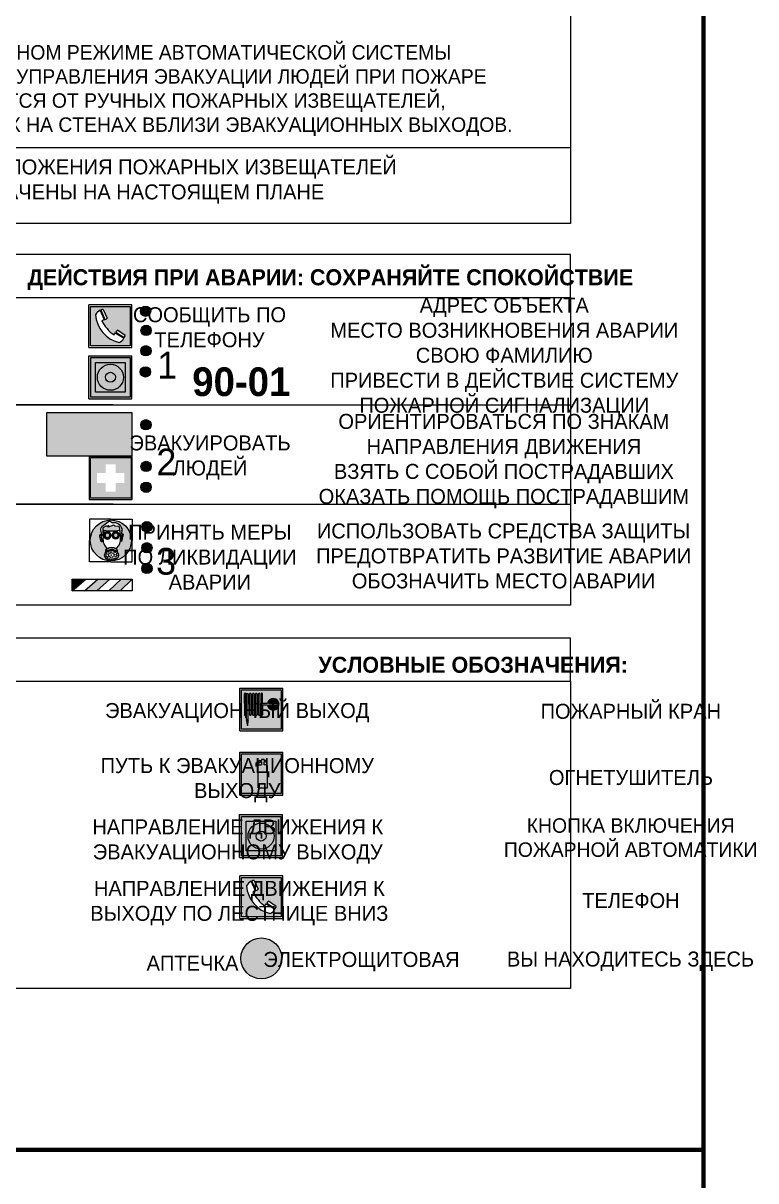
# Model space of a CAD drawing. Header units: millimetres. Extents: x 13114 to 67229, y 22859 to 38520.
# Drawn here: x 27773.2 to 27910, y 31679.9 to 31896.1 of the extents above; entities that cross this region are included whole.
import ezdxf

# ---------------------------------------------------------------- set-up
doc = ezdxf.new("R2010")
doc.units = ezdxf.units.MM
doc.styles.add('обычный', font='arial.ttf')

# ---------------------------------------------------------------- blocks, each defined once
blk = doc.blocks.new('A$C38D26F80')
h = blk.add_hatch(color=5)
h.dxf.hatch_style = 1
h.paths.add_polyline_path([(-8.77, -4.48, 1), (-0.19, -4.48, 1)])
h.paths.add_polyline_path([(-6.75, -3.58), (-6.75, -3.31), (-6.62, -3.22), (-6.5, -3.22), (-6.42, -3.3), (-6.39, -3.28), (-6.59, -2.23), (-6.59, -2.01), (-6.38, -1.58), (-4.76, -0.4), (-4.13, -0.79, -0.362848), (-2.1, -2.1, -0.201049), (-2.17, -2.48, 0.085434), (-2.26, -3.13), (-1.9, -3.16), (-2.25, -4.7), (-2.4, -4.59), (-2.43, -4.34), (-2.36, -4.34), (-2.14, -3.34), (-2.47, -3.42), (-2.58, -1.95), (-2.77, -1.58), (-3.58, -1.52), (-3.92, -1.26), (-5.05, -1.73), (-4.87, -1.39), (-5.41, -1.6), (-5.41, -1.46), (-6.13, -1.87), (-6.18, -3.5), (-6.56, -3.47), (-6.37, -4.59), (-6.16, -4.43), (-6.16, -4.66), (-6.36, -4.79), (-6.37, -4.8), (-6.51, -4.76)], flags=16)
h.paths.add_polyline_path([(-6.51, -4.76), (-6.36, -4.79), (-6.37, -4.8)], flags=0)
h.paths.add_polyline_path([(-5.92, -2.34, 0.089508), (-2.67, -2.35), (-2.48, -3.88, -0.268602), (-3.4, -6.18, 0.262449), (-5.2, -6.18, -0.268602), (-6.11, -3.88)], flags=16)
edge = h.paths.add_edge_path(flags=16)
edge.add_ellipse((-5.19, -3.41), major_axis=(0, 0.842), ratio=0.848992, start_angle=0, end_angle=360)
edge = h.paths.add_edge_path(flags=0)
edge.add_ellipse((-5.19, -3.39), major_axis=(0, 0.665), ratio=0.853798, start_angle=0, end_angle=360)
edge = h.paths.add_edge_path(flags=0)
edge.add_ellipse((-5.19, -3.4), major_axis=(0, 0.528), ratio=0.864094, start_angle=0, end_angle=360)
edge = h.paths.add_edge_path(flags=16)
edge.add_ellipse((-3.47, -3.4), major_axis=(0, 0.842), ratio=0.848992, start_angle=0, end_angle=360)
h.paths.add_polyline_path([(-3.13, -6.45), (-3.13, -6.84, 0.383174), (-5.57, -6.85), (-5.57, -6.49, -0.369952)], flags=16)
edge = h.paths.add_edge_path(flags=0)
edge.add_ellipse((-3.47, -3.39), major_axis=(0, 0.665), ratio=0.853798, start_angle=0, end_angle=360)
edge = h.paths.add_edge_path(flags=0)
edge.add_ellipse((-3.47, -3.4), major_axis=(0, 0.528), ratio=0.864094, start_angle=0, end_angle=360)
edge = h.paths.add_edge_path(flags=16)
edge.add_ellipse((-4.34, -7.57), major_axis=(-1.48, 0), ratio=0.744955, start_angle=0, end_angle=360)
h.paths.add_polyline_path([(-5.01, -6.85, -1), (-5.15, -6.85, -1)], flags=0)
h.paths.add_polyline_path([(-5.33, -7.14, -1), (-5.47, -7.14, -1)], flags=0)
h.paths.add_polyline_path([(-4.61, -6.71, -1), (-4.74, -6.71, -1)], flags=16)
h.paths.add_polyline_path([(-5.43, -7.51, -1), (-5.57, -7.51, -1)], flags=0)
h.paths.add_polyline_path([(-4.26, -6.67, -1), (-4.4, -6.67, -1)], flags=16)
h.paths.add_polyline_path([(-4.74, -7.14, -1), (-4.88, -7.14, -1)], flags=0)
h.paths.add_polyline_path([(-4.93, -7.43, -1), (-5.07, -7.43, -1)], flags=0)
h.paths.add_polyline_path([(-4.41, -7.07, -1), (-4.54, -7.07, -1)], flags=0)
h.paths.add_polyline_path([(-5.33, -7.87, -1), (-5.46, -7.87, -1)], flags=0)
h.paths.add_polyline_path([(-3.8, -6.71, -1), (-3.94, -6.71, -1)], flags=16)
h.paths.add_polyline_path([(-4.85, -7.78, -1), (-4.98, -7.78, -1)], flags=0)
h.paths.add_polyline_path([(-3.96, -7.14, -1), (-4.1, -7.14, -1)], flags=0)
h.paths.add_polyline_path([(-4.33, -7.53, -1), (-4.47, -7.53, -1)], flags=0)
h.paths.add_polyline_path([(-5.09, -8.12, -1), (-5.23, -8.12, -1)], flags=0)
h.paths.add_polyline_path([(-3.5, -6.94, -1), (-3.64, -6.94, -1)], flags=0)
h.paths.add_polyline_path([(-4.54, -7.97, -1), (-4.68, -7.97, -1)], flags=0)
h.paths.add_polyline_path([(-3.66, -7.39, -1), (-3.8, -7.39, -1)], flags=0)
h.paths.add_polyline_path([(-4.73, -8.35, -1), (-4.86, -8.35, -1)], flags=0)
h.paths.add_polyline_path([(-4.09, -7.96, -1), (-4.23, -7.96, -1)], flags=0)
h.paths.add_polyline_path([(-3.77, -7.74, -1), (-3.91, -7.74, -1)], flags=0)
h.paths.add_polyline_path([(-3.22, -7.27, -1), (-3.35, -7.27, -1)], flags=0)
h.paths.add_polyline_path([(-4.34, -8.4, -1), (-4.47, -8.4, -1)], flags=0)
h.paths.add_polyline_path([(-3.16, -7.61, -1), (-3.3, -7.61, -1)], flags=0)
h.paths.add_polyline_path([(-3.9, -8.35, -1), (-4.04, -8.35, -1)], flags=0)
h.paths.add_polyline_path([(-3.32, -7.91, -1), (-3.46, -7.91, -1)], flags=0)
h.paths.add_polyline_path([(-3.55, -8.23, -1), (-3.69, -8.23, -1)], flags=0)
at = {"color": 5, "lineweight": 5}
for p, q in [((-4.48, 0), (-8.96, 0)), ((-8.96, 0), (-8.96, -4.48)), ((-4.48, 0), (0, 0)), ((0, 0), (0, -4.48)), ((-6.59, -2.01), (-6.38, -1.58)), ((-6.59, -2.23), (-6.59, -2.01)), ((-6.39, -3.28), (-6.59, -2.23)), ((-6.38, -1.58), (-4.76, -0.4)), ((-6.13, -1.87), (-6.18, -3.5)), ((-5.41, -1.46), (-6.13, -1.87)), ((-5.92, -2.34), (-6.11, -3.88)), ((-4.87, -1.39), (-5.41, -1.6)), ((-5.41, -1.6), (-5.41, -1.46)), ((-3.92, -1.26), (-5.05, -1.73)), ((-5.05, -1.73), (-4.87, -1.39)), ((-4.76, -0.4), (-4.13, -0.79)), ((-3.58, -1.52), (-3.92, -1.26)), ((-2.77, -1.58), (-3.58, -1.52)), ((-2.58, -1.95), (-2.77, -1.58)), ((-2.67, -2.34), (-2.48, -3.88)), ((-2.47, -3.42), (-2.58, -1.95)), ((-8.96, -8.96), (-8.96, -4.48)), ((-6.75, -3.31), (-6.62, -3.22)), ((-6.75, -3.58), (-6.75, -3.31)), ((-6.51, -4.76), (-6.75, -3.58)), ((-6.62, -3.22), (-6.5, -3.22)), ((-6.18, -3.5), (-6.56, -3.47)), ((-6.56, -3.47), (-6.37, -4.59)), ((-6.37, -4.8), (-6.51, -4.76)), ((-6.5, -3.22), (-6.42, -3.3)), ((-6.42, -3.3), (-6.39, -3.28)), ((-6.37, -4.59), (-6.16, -4.43)), ((-6.16, -4.66), (-6.37, -4.8)), ((-6.16, -4.43), (-6.16, -4.66)), ((-2.14, -3.34), (-2.47, -3.42)), ((-2.43, -4.34), (-2.4, -4.59)), ((-2.43, -4.34), (-2.36, -4.34)), ((-2.4, -4.59), (-2.25, -4.7)), ((-2.36, -4.34), (-2.14, -3.34)), ((-1.9, -3.16), (-2.26, -3.13)), ((-2.25, -4.7), (-1.9, -3.16)), ((0, -8.96), (0, -4.48)), ((-5.57, -6.49), (-5.57, -6.85)), ((-3.13, -6.45), (-3.13, -6.84)), ((-4.48, -8.96), (-8.96, -8.96)), ((-4.48, -8.96), (0, -8.96))]:
    blk.add_line(p, q, dxfattribs=at)
at = {"color": 5}
for p, q in [((-6.59, -2.01), (-6.38, -1.58)), ((-6.59, -2.23), (-6.59, -2.01)), ((-6.39, -3.28), (-6.59, -2.23)), ((-6.38, -1.58), (-4.76, -0.4)), ((-6.13, -1.87), (-6.18, -3.5)), ((-5.41, -1.46), (-6.13, -1.87)), ((-4.87, -1.39), (-5.41, -1.6)), ((-5.41, -1.6), (-5.41, -1.46)), ((-3.92, -1.26), (-5.05, -1.73)), ((-5.05, -1.73), (-4.87, -1.39)), ((-4.76, -0.4), (-4.13, -0.79)), ((-3.58, -1.52), (-3.92, -1.26)), ((-2.77, -1.58), (-3.58, -1.52)), ((-2.58, -1.95), (-2.77, -1.58)), ((-2.47, -3.42), (-2.58, -1.95)), ((-6.75, -3.31), (-6.62, -3.22)), ((-6.75, -3.58), (-6.75, -3.31)), ((-6.51, -4.76), (-6.75, -3.58)), ((-6.62, -3.22), (-6.5, -3.22)), ((-6.18, -3.5), (-6.56, -3.47)), ((-6.56, -3.47), (-6.37, -4.59)), ((-6.37, -4.8), (-6.51, -4.76)), ((-6.36, -4.79), (-6.51, -4.76)), ((-6.5, -3.22), (-6.42, -3.3)), ((-6.42, -3.3), (-6.39, -3.28)), ((-6.37, -4.59), (-6.16, -4.43)), ((-6.16, -4.66), (-6.37, -4.8)), ((-6.16, -4.66), (-6.36, -4.79)), ((-6.16, -4.43), (-6.16, -4.66)), ((-2.14, -3.34), (-2.47, -3.42)), ((-2.4, -4.59), (-2.43, -4.34)), ((-2.43, -4.34), (-2.36, -4.34)), ((-2.25, -4.7), (-2.4, -4.59)), ((-2.36, -4.34), (-2.14, -3.34)), ((-2.26, -3.13), (-1.9, -3.16)), ((-1.9, -3.16), (-2.25, -4.7))]:
    blk.add_line(p, q, dxfattribs=at)
at = {"color": 5, "lineweight": 5}
for centre, radius in [((-4.48, -4.48), 4.29), ((-5.4, -7.14), 0.0678), ((-5.08, -6.85), 0.0678), ((-4.81, -7.14), 0.0678), ((-4.67, -6.71), 0.0678), ((-4.47, -7.07), 0.0678), ((-4.33, -6.67), 0.0678), ((-4.03, -7.14), 0.0678), ((-3.87, -6.71), 0.0678), ((-3.57, -6.94), 0.0678), ((-3.28, -7.27), 0.0678), ((-5.5, -7.51), 0.0678), ((-5.4, -7.87), 0.0678), ((-5.16, -8.12), 0.0678), ((-5, -7.43), 0.0678), ((-4.91, -7.78), 0.0678), ((-4.79, -8.35), 0.0678), ((-4.61, -7.97), 0.0678), ((-4.4, -7.53), 0.0678), ((-4.4, -8.4), 0.0678), ((-4.16, -7.96), 0.0678), ((-3.97, -8.35), 0.0678), ((-3.84, -7.74), 0.0678), ((-3.73, -7.39), 0.0678), ((-3.62, -8.23), 0.0678), ((-3.39, -7.91), 0.0678), ((-3.23, -7.61), 0.0678)]:
    blk.add_circle(centre, radius, dxfattribs=at)
for centre, radius, start, end in [((-4.28, 6.66), 9.15, 259.6987, 280.1569), ((-2.6, -2.2), 0.513, 326.4781, 11.7739), ((-3.66, -4.24), 2.47, 171.573, 231.7124), ((-4.93, -4.24), 2.47, 308.2876, 8.427), ((-0.47, -3.05), 1.79, 161.5846, 182.4584), ((-4.33, -7.88), 1.87, 50.358, 131.5662), ((-4.34, -8.2), 1.82, 48.4943, 132.3565), ((-4.3, -7.78), 1.83, 60.5889, 119.4111)]:
    blk.add_arc(centre, radius, start, end, dxfattribs=at)
at = {"color": 5}
for centre, radius, start, end in [((-3.89, -2.66), 1.88, 17.387, 97.1599), ((-2.6, -2.2), 0.511, 326.3906, 11.8614), ((-0.35, -3.07), 1.91, 162.2553, 181.7878)]:
    blk.add_arc(centre, radius, start, end, dxfattribs=at)
at = {"color": 5, "lineweight": 5}
for centre, major_axis, ratio in [((-5.19, -3.41), (0, 0.842), 0.848992), ((-5.19, -3.39), (0, 0.665), 0.853798), ((-5.19, -3.4), (0, 0.528), 0.864094), ((-3.47, -3.4), (0, 0.842), 0.848992), ((-3.47, -3.39), (0, 0.665), 0.853798), ((-3.47, -3.4), (0, 0.528), 0.864094), ((-4.34, -7.57), (-1.48, 0), 0.744955)]:
    blk.add_ellipse(centre, major_axis=major_axis, ratio=ratio, dxfattribs=at)
blk = doc.blocks.new('A$C47DD6509')
at = {"lineweight": 5}
for points in [[(-8.69, 0), (-11.19, 0), (-11.19, -2.22)], [(-4.22, 0), (-6.45, 0), (-8.91, -2.22), (-6.61, -2.22)], [(0, 0), (-2.09, 0), (-4.36, -2.22), (-2.29, -2.22)]]:
    blk.add_hatch(color=242, dxfattribs=at).paths.add_polyline_path(points)
at = {"color": 242, "lineweight": 5}
for p, q in [((-11.19, -2.22), (-8.69, 0)), ((-11.19, -2.22), (-11.19, 0)), ((-11.19, 0), (-8.69, 0)), ((-11.19, 0), (0, 0)), ((-8.91, -2.22), (-6.45, 0)), ((-6.61, -2.22), (-4.22, 0)), ((-4.36, -2.22), (-2.09, 0)), ((-2.29, -2.22), (0, 0)), ((0, 0), (0, -2.22)), ((0, -2.22), (-11.19, -2.22))]:
    blk.add_line(p, q, dxfattribs=at)
blk = doc.blocks.new('A$C32E8229D')
at = {"true_color": 0xffffff}
blk.add_hatch(color=7, dxfattribs=at).paths.add_polyline_path([(0, 0), (0, -8), (16, -8), (16, 0)])
h = blk.add_hatch(color=126)
h.paths.add_polyline_path([(0.2, -0.2), (15.8, -0.2), (15.8, -7.8), (0.2, -7.8)])
h.paths.add_polyline_path([(13.49, -2.05), (12.08, -2.05), (11.37, -2.63, 0.162397), (11.29, -2.84), (11.29, -3.63), (10.35, -3.63), (10.35, -4.05), (11.68, -4.05), (11.68, -3.48), (12.26, -4.28), (11.29, -5.1), (11.29, -6.78), (11.85, -6.78), (11.85, -5.44), (12.8, -4.64), (12.8, -5.94), (14.46, -5.94), (14.46, -5.39), (13.45, -5.39), (13.45, -3.97), (12.46, -2.59), (13.15, -2.59), (13.69, -3.34), (14.18, -3)], flags=16)
h.paths.add_polyline_path([(10.74, -1.82, 1), (11.8, -1.82, 1)], flags=16)
h.paths.add_polyline_path([(9.39, -3.59), (5.99, -3.59), (6.56, -3.03), (5.91, -3.03), (5.1, -3.83), (5.91, -4.64), (6.56, -4.64), (5.99, -4.09), (9.39, -4.09)], flags=16)
h.paths.add_polyline_path([(4.29, -1.08), (1.72, -1.08), (1.72, -6.6), (4.29, -6.6)], flags=16)
at = {"color": 126}
blk.add_lwpolyline([(16, -8), (0, -8), (0, 0), (16, 0)], close=True, dxfattribs=at)
blk = doc.blocks.new('A$C18900ED3')
h = blk.add_hatch(color=126)
h.paths.add_polyline_path([(-0.18, -0.18), (-7.02, -0.18), (-7.02, -7.02), (-0.18, -7.02)])
h.paths.add_polyline_path([(-5.89, -4.46), (-5.89, -2.77), (-4.46, -2.77), (-4.46, -1.31), (-2.77, -1.31), (-2.77, -2.77), (-1.33, -2.77), (-1.33, -4.46), (-2.77, -4.46), (-2.77, -5.89), (-4.46, -5.89), (-4.46, -4.46)], flags=16)
at = {"color": 126}
for p, q in [((-7.2, 0), (-7.2, -7.2)), ((0, 0), (-7.2, 0)), ((0, -7.2), (0, 0)), ((-7.02, -7.02), (-7.02, -0.18)), ((-7.02, -0.18), (-0.18, -0.18)), ((-0.18, -0.18), (-0.18, -7.02)), ((-7.2, -7.2), (0, -7.2)), ((-0.18, -7.02), (-7.02, -7.02))]:
    blk.add_line(p, q, dxfattribs=at)
blk = doc.blocks.new('A$C456E1F9C')
at = {"lineweight": 5}
h = blk.add_hatch(color=242, dxfattribs=at)
h.paths.add_polyline_path([(0.51, -1.47), (0.51, -13.26), (12.29, -13.26), (12.29, -1.47)])
h.paths.add_polyline_path([(5.42, -4.95, -0.254479), (4.78, -5.4), (3.52, -2.53, -0.209735), (4.23, -2.4)], flags=16)
h.paths.add_polyline_path([(8.53, -8.6), (10.87, -10.17), (10.54, -10.76), (8.03, -9.13, -0.192251)], flags=16)
h.paths.add_polyline_path([(4.61, -5.49, 0.005518), (3.87, -5.72, 0.128647), (7.49, -10.01, 0.00809), (7.83, -9.33), (10.47, -10.97, -0.16736), (8.99, -12.25, -0.327862), (1.95, -3.95, -0.166952), (3.36, -2.62)], flags=16)
at = {"color": 242, "lineweight": 5}
for p, q in [((0, -13.77), (0, -0.97)), ((12.8, -0.97), (0, -0.97)), ((4.61, -5.49), (3.36, -2.62)), ((3.52, -2.53), (4.78, -5.4)), ((4.23, -2.4), (5.42, -4.95)), ((12.8, -13.77), (12.8, -0.97)), ((7.83, -9.33), (10.47, -10.97)), ((8.03, -9.13), (10.54, -10.76)), ((10.81, -10.12), (8.53, -8.6)), ((10.54, -10.76), (10.8, -10.3)), ((10.8, -10.3), (10.81, -10.12)), ((0, -13.77), (12.8, -13.77))]:
    blk.add_line(p, q, dxfattribs=at)
blk.add_lwpolyline([(0.51, -1.47), (12.29, -1.47), (12.29, -13.26), (0.51, -13.26)], close=True, dxfattribs=at)
for centre, radius, start, end in [((4.59, -5.34), 2.99, 114.2845, 152.1974), ((4.02, -3.27), 0.891, 76.3284, 123.7092), ((11.12, -3.31), 9.19, 183.9915, 256.6009), ((14.98, -39.1), 35.17, 107.1487, 108.4135), ((13.86, -0.94), 11.08, 205.5536, 234.8762), ((4.68, -4.59), 0.824, 276.9621, 334.0723), ((-13.31, 0.8), 23.44, 332.5487, 334.4027), ((8.94, -9.5), 0.989, 114.4092, 157.9388), ((7.87, -9.46), 3, 291.9291, 329.9329)]:
    blk.add_arc(centre, radius, start, end, dxfattribs=at)
blk = doc.blocks.new('A$C54414219')
at = {"true_color": 0xffffff}
h = blk.add_hatch(color=7, dxfattribs=at)
h.paths.add_polyline_path([(2.39, -9.45), (2.39, -18.3), (11.23, -18.3), (11.23, -9.45)], flags=0)
h.paths.add_polyline_path([(10.71, -13.87, -1), (2.92, -13.87, -1)], flags=0)
h.paths.add_polyline_path([(8.3, -13.87, -1), (5.33, -13.87, -1)], flags=0)
h.paths.add_polyline_path([(0.41, -7.47), (0.41, -20.27), (13.21, -20.27), (13.21, -7.47)])
h.paths.add_polyline_path([(0.92, -19.77), (12.71, -19.77), (12.71, -7.98), (0.92, -7.98)], flags=16)
h.paths.add_polyline_path([(11.23, -9.45), (11.23, -18.3), (2.39, -18.3), (2.39, -9.45)], flags=0)
at = {"lineweight": 5}
h = blk.add_hatch(color=242, dxfattribs=at)
h.paths.add_polyline_path([(12.71, -7.98), (0.92, -7.98), (0.92, -19.77), (12.71, -19.77)])
h.paths.add_polyline_path([(11.23, -18.3), (2.39, -18.3), (2.39, -9.45), (11.23, -9.45)], flags=16)
h.paths.add_polyline_path([(10.71, -13.87, -1), (2.92, -13.87, -1)], flags=0)
h.paths.add_polyline_path([(8.3, -13.87, -1), (5.33, -13.87, -1)], flags=0)
at = {"true_color": 0xffffff}
h = blk.add_hatch(color=7, dxfattribs=at)
h.paths.add_polyline_path([(2.39, -9.45), (2.39, -18.3), (11.23, -18.3), (11.23, -9.45)])
h.paths.add_polyline_path([(10.71, -13.87, -1), (2.92, -13.87, -1)], flags=16)
h.paths.add_polyline_path([(8.3, -13.87, -1), (5.33, -13.87, -1)], flags=0)
at = {"lineweight": 5}
h = blk.add_hatch(color=242, dxfattribs=at)
h.paths.add_polyline_path([(2.92, -13.87, 1), (10.71, -13.87, 1)])
h.paths.add_polyline_path([(8.3, -13.87, -1), (5.33, -13.87, -1)], flags=16)
at = {"color": 242, "lineweight": 5}
for p, q in [((0.41, -20.27), (0.41, -7.47)), ((0.41, -7.47), (13.21, -7.47)), ((0.41, -7.47), (13.21, -7.47)), ((13.21, -20.27), (13.21, -7.47)), ((0.41, -20.27), (13.21, -20.27))]:
    blk.add_line(p, q, dxfattribs=at)
for points in [[(0.92, -7.98), (12.71, -7.98), (12.71, -19.77), (0.92, -19.77)], [(2.39, -9.45), (11.23, -9.45), (11.23, -18.3), (2.39, -18.3)]]:
    blk.add_lwpolyline(points, close=True, dxfattribs=at)
for radius in [3.89, 1.49]:
    blk.add_circle((6.81, -13.87), radius, dxfattribs=at)
blk = doc.blocks.new('A$C37112FD5')
at = {"true_color": 0xf5f5ff}
h = blk.add_hatch(color=7, dxfattribs=at)
h.dxf.hatch_style = 1
h.paths.add_polyline_path([(12.8, -7.4), (0, -7.4), (0, -20.2), (12.8, -20.2)])
h.paths.add_polyline_path([(12.29, -7.91), (12.29, -19.69), (0.51, -19.69), (0.51, -7.91)], flags=16)
h.paths.add_polyline_path([(4.98, -9.04, -0.42597), (5.17, -9.22), (5.17, -12.25), (5.17, -15.29, -0.432244), (4.98, -15.47), (4.83, -15.47, -0.42597), (4.64, -15.29), (4.64, -12.25), (4.64, -9.22, -0.432244), (4.83, -9.04)], flags=0)
h.paths.add_polyline_path([(4.28, -9.22), (4.28, -12.25), (4.28, -15.29, -0.432244), (4.09, -15.47), (3.94, -15.47, -0.42597), (3.75, -15.29), (3.75, -12.25), (3.75, -9.22, -0.432244), (3.94, -9.04), (4.09, -9.04, -0.42597)], flags=0)
h.paths.add_polyline_path([(5.72, -9.04), (5.87, -9.04, -0.42597), (6.06, -9.22), (6.06, -12.25), (6.06, -15.29, -0.432244), (5.87, -15.47), (5.72, -15.47, -0.42597), (5.53, -15.29), (5.53, -12.25), (5.53, -9.22, -0.432244)], flags=0)
h.paths.add_polyline_path([(6.42, -8.9), (6.5, -8.9, -0.42597), (6.69, -9.08), (6.69, -12.03), (8.21, -12.03, -15.824349), (8.21, -12.47), (6.69, -12.47), (6.69, -15.42, -0.432244), (6.5, -15.6), (6.42, -15.6)], flags=0)
h.paths.add_polyline_path([(3.39, -9.22), (3.39, -12.25), (3.39, -15.29, -0.432244), (3.2, -15.47), (3.05, -15.47, -0.42597), (2.85, -15.29), (2.85, -12.25), (2.85, -9.22, -0.432244), (3.05, -9.04), (3.2, -9.04, -0.42597)], flags=0)
h.paths.add_polyline_path([(2.5, -9.22), (2.5, -16.71), (1.96, -16.71), (1.96, -9.22, -0.432244), (2.15, -9.04), (2.31, -9.04, -0.42597)], flags=0)
h.paths.add_polyline_path([(1.61, -8.9), (1.61, -15.6), (1.57, -15.6, -0.42597), (1.37, -15.42), (1.37, -12.03), (1.37, -9.09, -0.432244), (1.57, -8.9)], flags=0)
h.paths.add_polyline_path([(9.76, -10.81), (9.76, -12.03), (8.49, -12.03, -0.336371)], flags=0)
h.paths.add_polyline_path([(8.49, -12.47), (9.76, -12.47), (9.76, -13.7, -0.336371)], flags=0)
h.paths.add_polyline_path([(10.11, -10.81, -0.336371), (11.38, -12.03), (10.11, -12.03)], flags=0)
h.paths.add_polyline_path([(10.11, -12.47), (11.38, -12.47, -0.336371), (10.11, -13.7)], flags=0)
h.paths.add_polyline_path([(2.5, -16.84), (2.5, -17.05), (1.97, -17.05), (1.97, -16.84)], flags=0)
h.paths.add_polyline_path([(2.5, -17.24, -0.033778), (2.24, -18.6, -0.033778), (1.97, -17.24)], flags=0)
h = blk.add_hatch(color=242)
h.dxf.hatch_style = 1
h.paths.add_polyline_path([(12.29, -7.91), (0.51, -7.91), (0.51, -19.69), (12.29, -19.69)])
h.paths.add_polyline_path([(6.42, -15.6), (6.42, -8.9), (6.5, -8.9, -0.42597), (6.69, -9.08), (6.69, -12.03), (8.21, -12.03, -15.824349), (8.21, -12.47), (6.69, -12.47), (6.69, -15.42, -0.432244), (6.5, -15.6)], flags=16)
h.paths.add_polyline_path([(5.87, -15.47), (5.72, -15.47, -0.42597), (5.53, -15.29), (5.53, -12.25), (5.53, -9.22, -0.432244), (5.72, -9.04), (5.87, -9.04, -0.42597), (6.06, -9.22), (6.06, -12.25), (6.06, -15.29, -0.432244)], flags=16)
h.paths.add_polyline_path([(4.98, -15.47), (4.83, -15.47, -0.42597), (4.64, -15.29), (4.64, -12.25), (4.64, -9.22, -0.432244), (4.83, -9.04), (4.98, -9.04, -0.42597), (5.17, -9.22), (5.17, -12.25), (5.17, -15.29, -0.432244)], flags=16)
h.paths.add_polyline_path([(4.09, -15.47), (3.94, -15.47, -0.42597), (3.75, -15.29), (3.75, -12.25), (3.75, -9.22, -0.432244), (3.94, -9.04), (4.09, -9.04, -0.42597), (4.28, -9.22), (4.28, -12.25), (4.28, -15.29, -0.432244)], flags=16)
h.paths.add_polyline_path([(3.2, -15.47), (3.05, -15.47, -0.42597), (2.85, -15.29), (2.85, -12.25), (2.85, -9.22, -0.432244), (3.05, -9.04), (3.2, -9.04, -0.42597), (3.39, -9.22), (3.39, -12.25), (3.39, -15.29, -0.432244)], flags=16)
h.paths.add_polyline_path([(2.5, -17.05), (1.97, -17.05), (1.97, -16.84), (2.5, -16.84)], flags=16)
h.paths.add_polyline_path([(2.5, -17.24, -0.033778), (2.24, -18.6, -0.033778), (1.97, -17.24)], flags=16)
h.paths.add_polyline_path([(2.5, -16.71), (1.96, -16.71), (1.96, -9.22, -0.432244), (2.15, -9.04), (2.31, -9.04, -0.42597), (2.5, -9.22)], flags=16)
h.paths.add_polyline_path([(1.61, -15.6), (1.57, -15.6, -0.42597), (1.37, -15.42), (1.37, -12.03), (1.37, -9.09, -0.432244), (1.57, -8.9), (1.61, -8.9)], flags=16)
h.paths.add_polyline_path([(8.49, -12.47), (9.76, -12.47), (9.76, -13.7, -0.336371)], flags=0)
h.paths.add_polyline_path([(10.11, -13.7), (10.11, -12.47), (11.38, -12.47, -0.336371)], flags=0)
h.paths.add_polyline_path([(8.49, -12.03, -0.336371), (9.76, -10.81), (9.76, -12.03)], flags=0)
h.paths.add_polyline_path([(10.11, -12.03), (10.11, -10.81, -0.336371), (11.38, -12.03)], flags=0)
h = blk.add_hatch(color=7, dxfattribs=at)
h.dxf.hatch_style = 1
h.paths.add_polyline_path([(1.61, -8.9), (1.57, -8.9, 0.432244), (1.37, -9.09), (1.37, -12.03), (1.37, -15.42, 0.42597), (1.57, -15.6), (1.61, -15.6)])
h.paths.add_polyline_path([(2.5, -9.22, 0.42597), (2.31, -9.04), (2.15, -9.04, 0.432244), (1.96, -9.22), (1.96, -16.71), (2.5, -16.71)])
h.paths.add_polyline_path([(2.5, -16.84), (1.97, -16.84), (1.97, -17.05), (2.5, -17.05)])
h.paths.add_polyline_path([(2.5, -17.24), (1.97, -17.24, 0.033778), (2.24, -18.6, 0.033778)])
h.paths.add_polyline_path([(3.39, -12.25), (3.39, -9.22, 0.42597), (3.2, -9.04), (3.05, -9.04, 0.432244), (2.85, -9.22), (2.85, -12.25), (2.85, -15.29, 0.42597), (3.05, -15.47), (3.2, -15.47, 0.432244), (3.39, -15.29)])
h.paths.add_polyline_path([(4.28, -12.25), (4.28, -9.22, 0.42597), (4.09, -9.04), (3.94, -9.04, 0.432244), (3.75, -9.22), (3.75, -12.25), (3.75, -15.29, 0.42597), (3.94, -15.47), (4.09, -15.47, 0.432244), (4.28, -15.29)])
h.paths.add_polyline_path([(5.17, -12.25), (5.17, -9.22, 0.42597), (4.98, -9.04), (4.83, -9.04, 0.432244), (4.64, -9.22), (4.64, -12.25), (4.64, -15.29, 0.42597), (4.83, -15.47), (4.98, -15.47, 0.432244), (5.17, -15.29)])
h.paths.add_polyline_path([(6.06, -12.25), (6.06, -9.22, 0.42597), (5.87, -9.04), (5.72, -9.04, 0.432244), (5.53, -9.22), (5.53, -12.25), (5.53, -15.29, 0.42597), (5.72, -15.47), (5.87, -15.47, 0.432244), (6.06, -15.29)])
h.paths.add_polyline_path([(6.69, -12.47), (8.21, -12.47, 15.824349), (8.21, -12.03), (6.69, -12.03), (6.69, -9.08, 0.42597), (6.5, -8.9), (6.42, -8.9), (6.42, -15.6), (6.5, -15.6, 0.432244), (6.69, -15.42)])
h.paths.add_polyline_path([(8.49, -12.47), (9.76, -12.47), (9.76, -13.7, -0.336371)], flags=16)
h.paths.add_polyline_path([(8.49, -12.03, -0.336371), (9.76, -10.81), (9.76, -12.03)], flags=16)
h.paths.add_polyline_path([(10.11, -12.47), (11.38, -12.47, -0.336371), (10.11, -13.7)], flags=16)
h.paths.add_polyline_path([(10.11, -12.03), (10.11, -10.81, -0.336371), (11.38, -12.03)], flags=16)
h = blk.add_hatch(color=242)
h.dxf.hatch_style = 1
h.paths.add_polyline_path([(9.76, -10.81, 0.336371), (8.49, -12.03), (9.76, -12.03)])
h.paths.add_polyline_path([(10.11, -10.81), (10.11, -12.03), (11.38, -12.03, 0.336371)])
h.paths.add_polyline_path([(11.38, -12.47), (10.11, -12.47), (10.11, -13.7, 0.336371)])
h.paths.add_polyline_path([(9.76, -12.47), (8.49, -12.47, 0.336371), (9.76, -13.7)])
at = {"color": 242, "lineweight": 5}
for p, q in [((0, -20.2), (0, -7.4)), ((0, -7.4), (12.8, -7.4)), ((1.37, -12.03), (1.37, -9.08)), ((1.57, -8.9), (1.61, -8.9)), ((1.61, -8.9), (1.61, -15.6)), ((1.96, -16.71), (1.96, -9.22)), ((2.15, -9.04), (2.31, -9.04)), ((2.5, -16.71), (2.5, -9.22)), ((2.85, -12.25), (2.85, -9.22)), ((3.05, -9.04), (3.2, -9.04)), ((3.39, -12.25), (3.39, -9.22)), ((3.75, -12.25), (3.75, -9.22)), ((3.94, -9.04), (4.09, -9.04)), ((4.28, -12.25), (4.28, -9.22)), ((4.64, -12.25), (4.64, -9.22)), ((4.83, -9.04), (4.98, -9.04)), ((5.17, -12.25), (5.17, -9.22)), ((5.53, -12.25), (5.53, -9.22)), ((5.72, -9.04), (5.87, -9.04)), ((6.06, -12.25), (6.06, -9.22)), ((6.42, -8.9), (6.42, -15.6)), ((6.5, -8.9), (6.42, -8.9)), ((6.69, -12.03), (6.69, -9.08)), ((12.8, -20.2), (12.8, -7.4)), ((1.37, -12.03), (1.37, -15.42)), ((2.85, -12.25), (2.85, -15.29)), ((3.39, -12.25), (3.39, -15.29)), ((3.75, -12.25), (3.75, -15.29)), ((4.28, -12.25), (4.28, -15.29)), ((4.64, -12.25), (4.64, -15.29)), ((5.17, -12.25), (5.17, -15.29)), ((5.53, -12.25), (5.53, -15.29)), ((6.06, -12.25), (6.06, -15.29)), ((8.21, -12.03), (6.69, -12.03)), ((8.21, -12.47), (6.69, -12.47)), ((6.69, -12.47), (6.69, -15.42)), ((9.76, -12.03), (8.49, -12.03)), ((9.76, -12.47), (8.49, -12.47)), ((9.76, -10.81), (9.76, -12.03)), ((9.76, -12.47), (9.76, -13.7)), ((10.11, -10.81), (10.11, -12.03)), ((11.38, -12.03), (10.11, -12.03)), ((11.38, -12.47), (10.11, -12.47)), ((10.11, -12.47), (10.11, -13.7)), ((1.57, -15.6), (1.61, -15.6)), ((1.96, -16.71), (2.5, -16.71)), ((1.97, -16.84), (2.5, -16.84)), ((1.97, -17.05), (1.97, -16.84)), ((2.5, -17.05), (1.97, -17.05)), ((1.97, -17.24), (2.5, -17.24)), ((2.5, -16.84), (2.5, -17.05)), ((3.05, -15.47), (3.2, -15.47)), ((3.94, -15.47), (4.09, -15.47)), ((4.83, -15.47), (4.98, -15.47)), ((5.72, -15.47), (5.87, -15.47)), ((6.42, -15.6), (6.5, -15.6)), ((0, -20.2), (12.8, -20.2))]:
    blk.add_line(p, q, dxfattribs=at)
blk.add_lwpolyline([(0.51, -7.91), (12.29, -7.91), (12.29, -19.69), (0.51, -19.69)], close=True, dxfattribs=at)
for centre, radius, start, end in [((1.56, -9.09), 0.182, 87.1027, 180.6071), ((2.15, -9.22), 0.182, 87.1027, 180.6071), ((2.32, -9.22), 0.182, 359.3929, 92.8973), ((3.04, -9.22), 0.182, 87.1027, 180.6071), ((3.21, -9.22), 0.182, 359.3929, 92.8973), ((3.93, -9.22), 0.182, 87.1027, 180.6071), ((4.1, -9.22), 0.182, 359.3929, 92.8973), ((4.82, -9.22), 0.182, 87.1027, 180.6071), ((4.99, -9.22), 0.182, 359.3929, 92.8973), ((5.71, -9.22), 0.182, 87.1027, 180.6071), ((5.88, -9.22), 0.182, 359.3929, 92.8973), ((6.51, -9.09), 0.182, 359.3929, 92.8973), ((9.93, -12.25), 1.74, 187.2319, 172.7681), ((9.93, -12.25), 1.46, 96.9927, 171.3585), ((9.93, -12.25), 1.46, 188.6415, 263.0073), ((9.93, -12.25), 1.46, 8.6415, 83.0073), ((9.93, -12.25), 1.46, 276.9927, 351.3585), ((1.56, -15.42), 0.182, 179.3929, 272.8973), ((12.17, -15.98), 10.27, 187.041, 194.7793), ((-7.7, -15.98), 10.27, 345.2207, 352.959), ((3.04, -15.29), 0.182, 179.3929, 272.8973), ((3.21, -15.29), 0.182, 267.1027, 0.6071), ((3.93, -15.29), 0.182, 179.3929, 272.8973), ((4.1, -15.29), 0.182, 267.1027, 0.6071), ((4.82, -15.29), 0.182, 179.3929, 272.8973), ((4.99, -15.29), 0.182, 267.1027, 0.6071), ((5.71, -15.29), 0.182, 179.3929, 272.8973), ((5.88, -15.29), 0.182, 267.1027, 0.6071), ((6.51, -15.42), 0.182, 267.1027, 0.6071)]:
    blk.add_arc(centre, radius, start, end, dxfattribs=at)
blk = doc.blocks.new('A$C7B8C2D5B')
at = {"lineweight": 0}
h = blk.add_hatch(color=5, dxfattribs=at)
h.dxf.hatch_style = 1
h.paths.add_polyline_path([(1.397, -3.024, 1), (-2.112, -3.024, 1)])
at = {"color": 5, "lineweight": 0}
blk.add_circle((-0.358, -3.024), 1.755, dxfattribs=at)
blk = doc.blocks.new('A$C3AD82952')
at = {"true_color": 0xf5f5ff}
h = blk.add_hatch(color=7, dxfattribs=at)
h.dxf.hatch_style = 1
h.paths.add_polyline_path([(8.21, 8.73, 0.414214), (7.89, 9.05), (7.22, 9.05), (7.22, 9.92), (7.59, 9.92, 1), (7.57, 10.36), (7.22, 10.36), (7.22, 10.6), (6.43, 10.6), (6.43, 10.36), (6.01, 10.36), (4.74, 9.59), (4.74, 8.69), (4.98, 8.73), (4.98, 9.26), (6.12, 9.91), (6.43, 9.91), (6.43, 9.05), (5.76, 9.05, 0.414214), (5.44, 8.73), (5.44, 2.2), (8.21, 2.2)], flags=0)
h.paths.add_polyline_path([(12.8, 12.8), (0, 12.8), (0, 0), (12.8, 0)])
h.paths.add_polyline_path([(0.51, 12.29), (12.29, 12.29), (12.29, 0.51), (0.51, 0.51)], flags=16)
h.paths.add_polyline_path([(4.74, 9.59), (6.01, 10.36), (6.43, 10.36), (6.43, 10.6), (7.22, 10.6), (7.22, 10.36), (7.59, 10.36, -0.94586), (7.59, 9.92), (7.22, 9.92), (7.22, 9.05), (7.89, 9.05, -0.414214), (8.21, 8.73), (8.21, 2.2), (5.44, 2.2), (5.44, 8.73, -0.414214), (5.76, 9.05), (6.43, 9.05), (6.43, 9.91), (6.12, 9.91), (4.98, 9.26), (4.98, 8.73), (4.74, 8.69)], flags=0)
h = blk.add_hatch(color=242)
h.dxf.hatch_style = 1
h.paths.add_polyline_path([(12.29, 12.29), (0.51, 12.29), (0.51, 0.51), (12.29, 0.51)])
h.paths.add_polyline_path([(4.74, 8.69), (4.74, 9.59), (6.01, 10.36), (6.43, 10.36), (6.43, 10.6), (7.22, 10.6), (7.22, 10.36), (7.59, 10.36, -0.94586), (7.59, 9.92), (7.22, 9.92), (7.22, 9.05), (7.89, 9.05, -0.414214), (8.21, 8.73), (8.21, 2.2), (5.44, 2.2), (5.44, 8.73, -0.414214), (5.76, 9.05), (6.43, 9.05), (6.43, 9.91), (6.12, 9.91), (4.98, 9.26), (4.98, 8.73)], flags=16)
h = blk.add_hatch(color=7, dxfattribs=at)
h.dxf.hatch_style = 1
h.paths.add_polyline_path([(8.21, 8.73, 0.414214), (7.89, 9.05), (7.22, 9.05), (7.22, 9.92), (7.59, 9.92, 1), (7.57, 10.36), (7.22, 10.36), (7.22, 10.6), (6.43, 10.6), (6.43, 10.36), (6.01, 10.36), (4.74, 9.59), (4.74, 8.69), (4.98, 8.73), (4.98, 9.26), (6.12, 9.91), (6.43, 9.91), (6.43, 9.05), (5.76, 9.05, 0.414214), (5.44, 8.73), (5.44, 2.2), (8.21, 2.2)])
at = {"color": 242, "lineweight": 5}
for p, q in [((0, 0), (0, 12.8)), ((0, 12.8), (12.8, 12.8)), ((7.22, 10.6), (6.43, 10.6)), ((6.43, 10.6), (6.43, 10.36)), ((7.22, 10.36), (7.22, 10.6)), ((12.8, 0), (12.8, 12.8)), ((6.01, 10.36), (4.74, 9.59)), ((4.74, 9.59), (4.74, 8.69)), ((4.74, 8.69), (4.98, 8.73)), ((4.98, 9.26), (6.12, 9.91)), ((4.98, 8.73), (4.98, 9.26)), ((5.44, 2.2), (5.44, 8.73)), ((5.76, 9.05), (6.43, 9.05)), ((6.01, 10.36), (6.43, 10.36)), ((6.12, 9.91), (6.43, 9.91)), ((6.43, 9.91), (6.43, 9.05)), ((7.59, 10.36), (7.22, 10.36)), ((7.22, 9.05), (7.22, 9.92)), ((7.59, 9.92), (7.22, 9.92)), ((7.89, 9.05), (7.22, 9.05)), ((8.21, 2.2), (8.21, 8.73)), ((0, 0), (12.8, 0)), ((5.44, 2.2), (8.21, 2.2))]:
    blk.add_line(p, q, dxfattribs=at)
blk.add_lwpolyline([(0.51, 12.29), (12.29, 12.29), (12.29, 0.51), (0.51, 0.51)], close=True, dxfattribs=at)
for centre, radius, start, end in [((5.76, 8.73), 0.32, 90, 180), ((7.58, 10.14), 0.223, 273.1875, 86.8125), ((7.89, 8.73), 0.32, 0, 90)]:
    blk.add_arc(centre, radius, start, end, dxfattribs=at)

msp = doc.modelspace()

# ---------------------------------------------------------------- hatches: boundary and pattern name
at = {"lineweight": 0}
h = msp.add_hatch(color=256, dxfattribs=at)
h.dxf.hatch_style = 1
h.paths.add_polyline_path([(27795.1, 31842.28, 1), (27797.04, 31842.28, 1)])
h = msp.add_hatch(color=256, dxfattribs=at)
h.dxf.hatch_style = 1
h.paths.add_polyline_path([(27795.21, 31838.69, 1), (27797.14, 31838.69, 1)])
h = msp.add_hatch(color=256, dxfattribs=at)
h.dxf.hatch_style = 1
h.paths.add_polyline_path([(27795.17, 31834.88, 1), (27797.1, 31834.88, 1)])
h = msp.add_hatch(color=256, dxfattribs=at)
h.dxf.hatch_style = 1
h.paths.add_polyline_path([(27795.09, 31830.95, 1), (27797.02, 31830.95, 1)])
h = msp.add_hatch(color=256, dxfattribs=at)
h.dxf.hatch_style = 1
h.paths.add_polyline_path([(27795.17, 31821.07, 1), (27797.1, 31821.07, 1)])
h = msp.add_hatch(color=256, dxfattribs=at)
h.dxf.hatch_style = 1
h.paths.add_polyline_path([(27795.21, 31813.29, 1), (27797.15, 31813.29, 1)])
h = msp.add_hatch(color=256, dxfattribs=at)
h.dxf.hatch_style = 1
h.paths.add_polyline_path([(27795.21, 31809.39, 1), (27797.14, 31809.39, 1)])
h = msp.add_hatch(color=256, dxfattribs=at)
h.dxf.hatch_style = 1
h.paths.add_polyline_path([(27795.36, 31802.03, 1), (27797.3, 31802.03, 1)])
h = msp.add_hatch(color=256, dxfattribs=at)
h.dxf.hatch_style = 1
h.paths.add_polyline_path([(27795.36, 31798.09, 1), (27797.29, 31798.09, 1)])
h = msp.add_hatch(color=256, dxfattribs=at)
h.dxf.hatch_style = 1
h.paths.add_polyline_path([(27795.36, 31794.25, 1), (27797.29, 31794.25, 1)])

# ---------------------------------------------------------------- linework, layer by layer
at = {"color": 1, "lineweight": 100}
for points in [[(27300.23, 32080.65), (27900.23, 32080.65), (27900.23, 31685.65), (27300.23, 31685.65)], [(27300.23, 31685.65), (27900.23, 31685.65), (27900.23, 31290.65), (27300.23, 31290.65)]]:
    msp.add_lwpolyline(points, close=True, dxfattribs=at)
at = {"color": 0}
msp.add_lwpolyline([(27731.63, 31924.12), (27875.39, 31924.12), (27875.39, 31858.67), (27731.63, 31858.67)], close=True, dxfattribs=at)
msp.add_lwpolyline([(27731.63, 31872.83), (27875.39, 31872.83)], dxfattribs=at)
for points in [[(27731.63, 31844.81), (27875.39, 31844.81), (27875.39, 31852.86), (27731.63, 31852.86)], [(27731.63, 31844.81), (27875.39, 31844.81), (27875.39, 31787.41), (27731.63, 31787.41)], [(27731.63, 31773.17), (27875.39, 31773.17), (27875.39, 31781.22), (27731.63, 31781.22)], [(27731.63, 31773.17), (27875.39, 31773.17), (27875.39, 31715.77), (27731.63, 31715.77)]]:
    msp.add_lwpolyline(points, close=True)
for points in [[(27790.04, 31824.82), (27731.63, 31824.82), (27875.39, 31824.82)], [(27790.04, 31806.24), (27731.63, 31806.24), (27875.39, 31806.24)]]:
    msp.add_lwpolyline(points)
for centre in [(27796.07, 31842.28), (27796.18, 31838.69), (27796.14, 31834.88), (27796.05, 31830.95), (27796.14, 31821.07), (27796.18, 31813.29), (27796.17, 31809.39), (27796.33, 31802.03), (27796.32, 31798.09), (27796.33, 31794.25)]:
    msp.add_circle(centre, 0.966)

# ---------------------------------------------------------------- block references
for name, p, xscale, yscale, zscale in [('A$C456E1F9C', (27785.51, 31844.09), 0.625, 0.625, 0.625), ('A$C54414219', (27785.26, 31838.61), 0.625, 0.625, 0.625), ('A$C18900ED3', (27793.58, 31815.14), 1.111111111007631, 1.111111111007631, 1.111111111007631), ('A$C38D26F80', (27793.6, 31803.47), 0.8928571427240968, 0.8928571427240968, 0.8928571427240968), ('A$C37112FD5', (27813.69, 31776.52), 0.6249984004534781, 0.6249984004534781, 0.6249984004534781), ('A$C3AD82952', (27813.69, 31751.91), 0.625, 0.625, 0.625), ('A$C54414219', (27813.38, 31752.93), 0.625, 0.625, 0.625), ('A$C456E1F9C', (27813.69, 31737.45), 0.625, 0.625, 0.625), ('A$C7B8C2D5B', (27818.47, 31727.99), 2.177419353276491, 2.177419353276491, 2.177419353276491)]:
    msp.add_blockref(name, p, dxfattribs=dict(xscale=xscale, yscale=yscale, zscale=zscale))
at = {"xscale": -1}
msp.add_blockref('A$C32E8229D', (27793.58, 31823.29), dxfattribs=at)
at = {"color": 242, "true_color": 0xc1121c}
msp.add_blockref('A$C47DD6509', (27793.6, 31792.26), dxfattribs=at)

# ---------------------------------------------------------------- texts
at = {"lineweight": 0, "attachment_point": 5, "style": 'обычный'}
for s, insert, char_height, width in [('{\\fProxima Nova Rg|b0|i0|c204|p2;\\P\\pt8.1;ЗАПУСК В РУЧНОМ РЕЖИМЕ АВТОМАТИЧЕСКОЙ СИСТЕМЫ ОПОВЕЩЕНИЯ  И УПРАВЛЕНИЯ ЭВАКУАЦИИ ЛЮДЕЙ ПРИ ПОЖАРЕ ПРОИЗВОДИТСЯ ОТ РУЧНЫХ ПОЖАРНЫХ ИЗВЕЩАТЕЛЕЙ, УСТАНАНОВЛЕННЫХ НА СТЕНАХ ВБЛИЗИ ЭВАКУАЦИОННЫХ ВЫХОДОВ. }', (27799.7, 31885.73), 2.7, 131.4512), ('\\pt8.4;{\\fProxima Nova Rg|b0|i0|c204|p2;\\PМЕСТА РАСПОЛОЖЕНИЯ ПОЖАРНЫХ ИЗВЕЩАТЕЛЕЙ ОБОЗНАЧЕНЫ НА НАСТОЯЩЕМ ПЛАНЕ}', (27793.01, 31868.82), 2.8, 118.5618), ('{\\fProxima Nova Rg|b1|i0|c204|p2;ДЕЙСТВИЯ ПРИ АВАРИИ: СОХРАНЯЙТЕ СПОКОЙСТВИЕ\\H1.6644x; }', (27830.57, 31848.18), 3, 175.1736), ('\\pi-8.4,l8.4,t8.4;{\\fProxima Nova Rg|b0|i0|c204|p2;АДРЕС ОБЪЕКТА\\PМЕСТО ВОЗНИКНОВЕНИЯ АВАРИИ\\PСВОЮ ФАМИЛИЮ\\PПРИВЕСТИ В ДЕЙСТВИЕ СИСТЕМУ \\PПОЖАРНОЙ СИГНАЛИЗАЦИИ}', (27863.02, 31833.65), 2.8, 126.6484), ('{\\fProxima Nova Rg|b0|i0|c204|p2;СООБЩИТЬ ПО \\PТЕЛЕФОНУ}', (27808.01, 31839.27), 2.8, 126.6484), ('{\\fProxima Nova Rg|b0|i0|c204|p2;1\\H1.1667x; }', (27800.11, 31832.2), 5, 126.6484), ('{\\fProxima Nova Rg|b1|i0|c204|p2;\\H1.0714x;90-01\\fProxima Nova Rg|b0|i0|c204|p2;\\H0.93331x; \\H1.3449x; }', (27813.95, 31829.07), 5, 126.6484), ('\\pi-8.4,l8.4,t8.4;{\\fProxima Nova Rg|b0|i0|c204|p2;ОРИЕНТИРОВАТЬСЯ ПО ЗНАКАМ \\PНАПРАВЛЕНИЯ ДВИЖЕНИЯ\\PВЗЯТЬ С СОБОЙ ПОСТРАДАВШИХ\\PОКАЗАТЬ ПОМОЩЬ ПОСТРАДАВШИМ}', (27862.95, 31814.29), 2.8, 126.6484), ('{\\fProxima Nova Rg|b0|i0|c204|p2;ЭВАКУИРОВАТЬ \\PЛЮДЕЙ}', (27808.11, 31814.94), 2.8, 126.6484), ('{\\fProxima Nova Rg|b0|i0|c204|p2;2\\H1.1967x; }', (27799.96, 31814.12), 5, 126.6484), ('{\\fProxima Nova Rg|b0|i0|c204|p2;ПРИНЯТЬ МЕРЫ \\PПО ЛИКВИДАЦИИ \\PАВАРИИ}', (27808.07, 31796.37), 2.8, 126.6484), ('\\pi-8.4,l8.4,t8.4;{\\fProxima Nova Rg|b0|i0|c204|p2;ИСПОЛЬЗОВАТЬ СРЕДСТВА ЗАЩИТЫ \\PПРЕДОТВРАТИТЬ РАЗВИТИЕ АВАРИИ\\PОБОЗНАЧИТЬ МЕСТО АВАРИИ}', (27862.89, 31796.56), 2.8, 126.6484), ('{\\fProxima Nova Rg|b0|i0|c204|p2;3\\H1.1967x; }', (27799.9, 31795.54), 5, 126.6484), ('{\\fProxima Nova Rg|b1|i0|c204|p2;УСЛОВНЫЕ ОБОЗНАЧЕНИЯ:\\H1.1997x; }', (27857.21, 31776.23), 3, 175.1736), ('\\pi-8.4,l8.4,t8.4;{\\fProxima Nova Rg|b0|i0|c204|p2;ЭВАКУАЦИОННЫЙ ВЫХОД\\H1.6404x; }', (27813.18, 31767.3), 2.8, 126.6484), ('\\pi-8.4,l8.4,t8.4;{\\fProxima Nova Rg|b0|i0|c204|p2;ПОЖАРНЫЙ КРАН\\H1.6404x; }', (27886.64, 31767.54), 2.8, 126.6484), ('\\pi-8.4,l8.4,t8.4;{\\fProxima Nova Rg|b0|i0|c204|p2;ПУТЬ К ЭВАКУАЦИОННОМУ \\PВЫХОДУ }', (27813.19, 31754.69), 2.8, 126.6484), ('\\pi-8.4,l8.4,t8.4;{\\fProxima Nova Rg|b0|i0|c204|p2;ОГНЕТУШИТЕЛЬ\\H1.1997x; }', (27886.66, 31755.18), 2.8, 126.6484), ('\\pi-8.4,l8.4,t8.4;{\\fProxima Nova Rg|b0|i0|c204|p2;НАПРАВЛЕНИЕ ДВИЖЕНИЯ К \\PЭВАКУАЦИОННОМУ ВЫХОДУ}', (27813.28, 31743.24), 2.8, 126.6484), ('\\pi-8.1,l8.1,t8.1;{\\fProxima Nova Rg|b0|i0|c204|p2;КНОПКА ВКЛЮЧЕНИЯ\\PПОЖАРНОЙ АВТОМАТИКИ}', (27886.61, 31743.96), 2.7, 126.6484), ('\\pi-8.4,l8.4,t8.4;{\\fProxima Nova Rg|b0|i0|c204|p2;НАПРАВЛЕНИЕ ДВИЖЕНИЯ К \\PВЫХОДУ ПО ЛЕСТНИЦЕ ВНИЗ}', (27813.57, 31731.76), 2.8, 126.6484), ('\\pi-8.4,l8.4,t8.4;{\\fProxima Nova Rg|b0|i0|c204|p2;ТЕЛЕФОН\\H1.1997x; }', (27886.65, 31732.21), 2.8, 126.6484), ('\\pi-8.4,l8.4,t8.4;{\\fProxima Nova Rg|b0|i0|c204|p2;АПТЕЧКА\\H1.1667x; }', (27804.84, 31720.54), 2.8, 126.6484), ('\\pi-8.4,l8.4,t8.4;{\\fProxima Nova Rg|b0|i0|c204|p2;ЭЛЕКТРОЩИТОВАЯ\\H1.1997x; }', (27836.36, 31720.81), 2.8, 126.6484), ('\\pi-8.4,l8.4,t8.4;{\\fProxima Nova Rg|b0|i0|c204|p2;ВЫ НАХОДИТЕСЬ ЗДЕСЬ\\H1.1997x; }', (27886.58, 31720.89), 2.8, 126.6484)]:
    msp.add_mtext(s, dxfattribs=dict(at, insert=insert, char_height=char_height, width=width))

doc.saveas('drawing.dxf')
